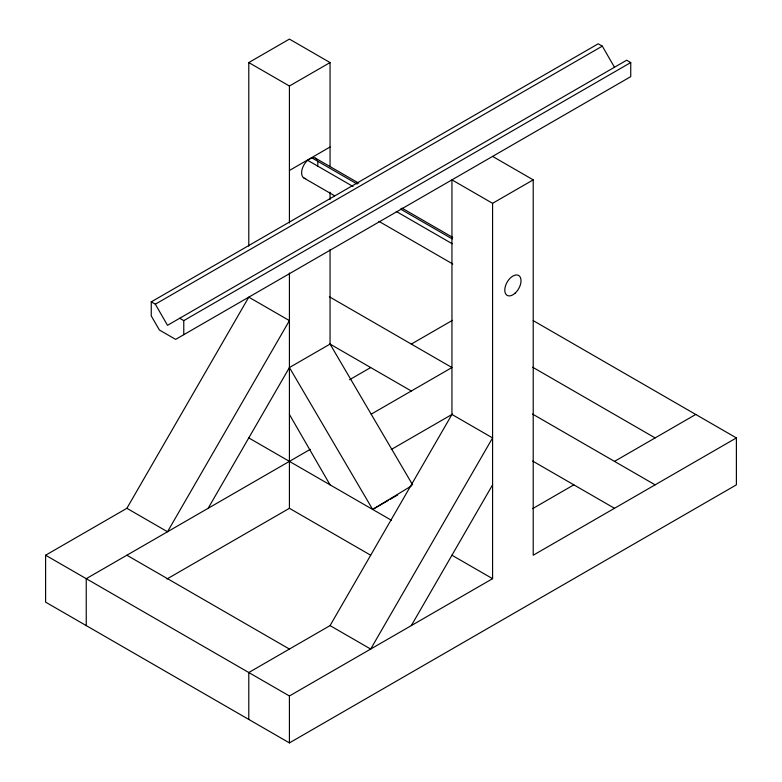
<?xml version="1.0" encoding="UTF-8"?>
<svg xmlns="http://www.w3.org/2000/svg" width="782" height="782" viewBox="0 0 782 782"><rect width="100%" height="100%" fill="white"/><g stroke="black" fill="none" stroke-linecap="round" stroke-linejoin="round"><path stroke-width="1.17" d="M126.88 508.3L248.784 297.16L289.418 320.62L167.514 531.76L126.88 508.3L45.61 555.22L45.61 602.14L289.418 742.9L736.39 484.84L736.39 437.92L533.216 320.62M208.149 508.3L289.418 367.54L330.053 344.08L330.053 249.556M248.784 719.44L248.784 672.52L330.053 625.6L451.947 414.46L451.947 179.86L492.582 203.32L533.216 179.86L533.216 555.22L736.39 437.92M411.312 625.6L492.582 484.84M305.664 178.599A11.495 6.637 -60 0 1 301.676 171.561A11.495 6.637 -60 0 1 307.629 160.281L311.832 157.847A11.495 6.637 -60 0 1 316.769 159.372M289.418 367.54L372.652 509.434L411.254 486.042M248.784 246.105L248.784 62.56L289.418 39.1L330.053 62.56L330.053 166.546M248.784 62.56L289.418 86.02L330.053 62.56M289.418 170.476L330.053 147.016M151.258 301.852L155.325 304.198L167.514 325.312L626.675 60.214L630.742 62.56L630.742 76.636L175.637 339.388L159.391 330.004L151.258 315.928L151.258 301.852L598.23 43.792L602.296 46.138L614.486 67.252M155.325 304.198L602.296 46.138M179.704 318.274L183.77 320.62L630.742 62.56M349.574 379.729L370.688 367.54M411.312 344.08L452.475 320.317M310.249 449.347L86.245 578.68L86.245 625.6M371.215 414.157L451.947 367.54L329.349 296.759M166.986 578.983L289.418 508.3L370.688 555.22M391.264 449.503L452.475 414.157M372.652 509.434L388.283 500.412M390.365 499.209L397.657 495.006M532.689 508.603L573.851 484.84M614.486 461.38L695.755 414.46M45.61 555.22L289.418 695.98L492.582 578.68L492.582 203.32M492.582 156.4L533.216 179.86M315.478 158.179L358.752 183.164M402.026 208.139L452.68 237.396M311.832 157.847L357.218 184.053M400.492 209.038L452.211 238.891M307.629 160.281L353.014 186.478M396.288 211.463L452.221 243.759M303.983 178.081L334.588 195.754M378.918 221.345L452.798 264.003M532.689 367.237L655.121 437.92M532.522 414.059L655.121 484.84M329.525 343.777L411.312 391M451.947 414.46L492.582 437.92L370.688 649.06L330.053 625.6M532.689 461.077L614.486 508.3M248.784 437.92L391.459 520.294M451.947 555.22L492.582 578.68M126.88 555.22L289.418 649.06M330.053 344.08L412.671 484.928M289.418 414.46L330.053 484.84M330.053 192.186L330.053 199.508M289.418 86.02L289.418 222.968M289.418 273.016L289.418 508.3M289.418 695.98L289.418 742.9M183.77 320.62L183.77 334.696M317.58 161.17A11.495 6.637 -60 0 1 317.58 166.028M515.006 293.279A11.495 6.637 -60 0 0 518.652 275.479A11.495 6.637 -60 0 0 505.055 287.532A11.495 6.637 -60 0 0 515.006 293.279"/></g></svg>
